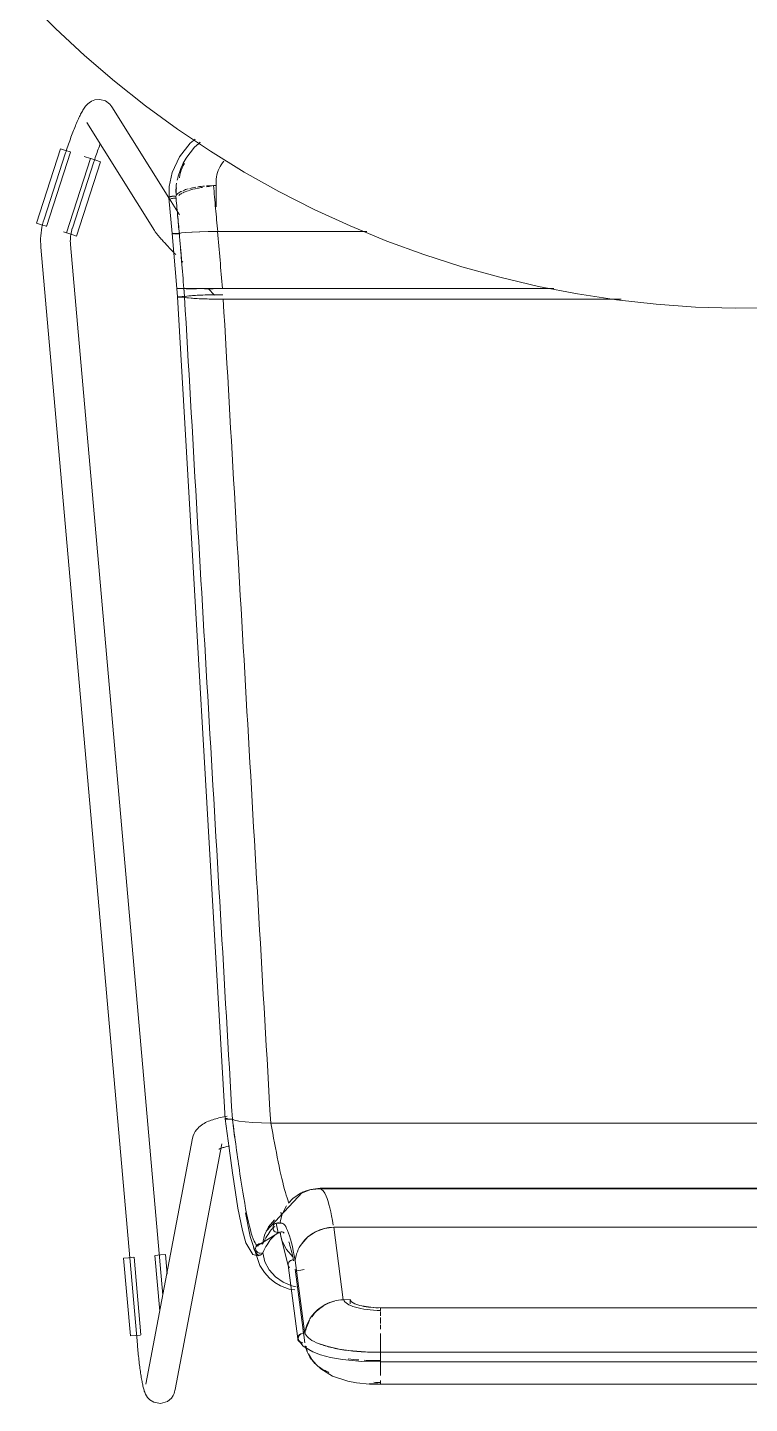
# Model space of a CAD drawing. Header units: millimetres. Extents: x 155927 to 295199, y -4084 to 97293.
# Drawn here: x 156994 to 157285, y 30365 to 30921 of the extents above; entities that cross this region are included whole.
import ezdxf

# ---------------------------------------------------------------- set-up
doc = ezdxf.new("R2010")
doc.units = ezdxf.units.MM
doc.header["$MEASUREMENT"] = 0
doc.layers.add('I-FURN', color=8, linetype='CONTINUOUS', lineweight=9)

msp = doc.modelspace()

# ---------------------------------------------------------------- linework, layer by layer
at = {"layer": 'I-FURN'}
for p, q in [((156993.54, 30932.12), (157004.79, 30920.74)), ((157004.79, 30920.74), (157016.49, 30909.83)), ((157016.49, 30909.83), (157028.61, 30899.39)), ((157028.61, 30899.39), (157041.14, 30889.45)), ((157018.46, 30890.73), (157017.83, 30890.21)), ((157019.37, 30891.3), (157018.46, 30890.73)), ((157020.75, 30891.82), (157019.37, 30891.3)), ((157022.73, 30891.99), (157020.75, 30891.82)), ((157024.95, 30891.41), (157022.73, 30891.99)), ((157026.69, 30890.18), (157024.95, 30891.41)), ((157014.52, 30885.14), (157014.29, 30884.65)), ((157014.76, 30885.62), (157014.52, 30885.14)), ((157014.98, 30886.07), (157014.76, 30885.62)), ((157015.21, 30886.51), (157014.98, 30886.07)), ((157015.44, 30886.94), (157015.21, 30886.51)), ((157015.67, 30887.35), (157015.44, 30886.94)), ((157015.91, 30887.75), (157015.67, 30887.35)), ((157016.15, 30888.14), (157015.91, 30887.75)), ((157016.41, 30888.53), (157016.15, 30888.14)), ((157016.68, 30888.92), (157016.41, 30888.53)), ((157017, 30889.32), (157016.68, 30888.92)), ((157017.37, 30889.75), (157017, 30889.32)), ((157017.83, 30890.21), (157017.37, 30889.75)), ((157026.69, 30890.18), (157027.58, 30889.06)), ((157050.61, 30852.29), (157027.58, 30889.06)), ((157041.14, 30889.45), (157054.06, 30880.01)), ((157012.09, 30879.46), (157011.84, 30878.8)), ((157012.34, 30880.1), (157012.09, 30879.46)), ((157012.59, 30880.72), (157012.34, 30880.1)), ((157012.84, 30881.33), (157012.59, 30880.72)), ((157013.09, 30881.93), (157012.84, 30881.33)), ((157013.34, 30882.51), (157013.09, 30881.93)), ((157013.58, 30883.07), (157013.34, 30882.51)), ((157013.82, 30883.61), (157013.58, 30883.07)), ((157014.06, 30884.14), (157013.82, 30883.61)), ((157014.29, 30884.65), (157014.06, 30884.14)), ((157017.41, 30882.69), (157044.72, 30839.1)), ((157054.06, 30880.01), (157067.35, 30871.1)), ((157010.06, 30873.93), (157009.81, 30873.2)), ((157010.31, 30874.65), (157010.06, 30873.93)), ((157010.57, 30875.37), (157010.31, 30874.65)), ((157010.82, 30876.07), (157010.57, 30875.37)), ((157011.08, 30876.77), (157010.82, 30876.07)), ((157011.33, 30877.46), (157011.08, 30876.77)), ((157011.58, 30878.14), (157011.33, 30877.46)), ((157011.84, 30878.8), (157011.58, 30878.14)), ((157022.77, 30873.8), (157022.54, 30873.18)), ((157059.2, 30874.39), (157054.87, 30868.86)), ((157061.24, 30876.02), (157059.2, 30874.39)), ((157063.27, 30874.67), (157060.94, 30872.72)), ((156997.21, 30842.08), (157006.9, 30872.09)), ((157008.92, 30870.54), (157000.21, 30843.72)), ((157001.25, 30840.78), (157010.94, 30870.79)), ((157006.9, 30872.09), (157008.85, 30871.46)), ((157008.85, 30871.46), (157010.82, 30870.82)), ((157009.07, 30870.99), (157008.92, 30870.54)), ((157009.31, 30871.73), (157009.07, 30870.99)), ((157009.56, 30872.47), (157009.31, 30871.73)), ((157019.01, 30868.18), (157009.32, 30838.17)), ((157009.81, 30873.2), (157009.56, 30872.47)), ((157018.91, 30868.21), (157016.43, 30869.01)), ((157019.13, 30868.14), (157021.1, 30867.51)), ((157020.9, 30868.54), (157020.67, 30867.85)), ((157021.13, 30869.22), (157020.9, 30868.54)), ((157021.36, 30869.9), (157021.13, 30869.22)), ((157021.6, 30870.57), (157021.36, 30869.9)), ((157021.83, 30871.24), (157021.6, 30870.57)), ((157022.07, 30871.9), (157021.83, 30871.24)), ((157022.31, 30872.54), (157022.07, 30871.9)), ((157022.54, 30873.18), (157022.31, 30872.54)), ((157054.87, 30868.86), (157051.97, 30862.54)), ((157057.44, 30868.15), (157055.53, 30864.46)), ((157060.94, 30872.72), (157057.44, 30868.15)), ((157067.35, 30871.1), (157080.98, 30862.73)), ((157011.62, 30840.01), (157020.33, 30866.83)), ((157013.36, 30836.87), (157023.05, 30866.87)), ((157020.44, 30867.16), (157020.33, 30866.83)), ((157020.67, 30867.85), (157020.44, 30867.16)), ((157021.1, 30867.51), (157023.05, 30866.87)), ((157051.97, 30862.54), (157050.75, 30856.9)), ((157080.98, 30862.73), (157094.94, 30854.9)), ((157068.62, 30857.22), (157069.66, 30857.22)), ((157069.61, 30858.46), (157069.61, 30848.71)), ((157051.96, 30837.84), (157050.54, 30852.33)), ((157050.75, 30856.9), (157050.66, 30851.44)), ((157054.88, 30845.48), (157050.85, 30851.92)), ((157094.94, 30854.9), (157109.2, 30847.65)), ((157109.2, 30847.65), (157123.74, 30840.97)), ((156999.16, 30841.45), (156997.21, 30842.08)), ((156999.35, 30840.4), (156999.15, 30839.28)), ((157001.13, 30840.82), (156999.16, 30841.45)), ((156999.59, 30841.52), (156999.35, 30840.4)), ((156999.88, 30842.62), (156999.59, 30841.52)), ((157000.21, 30843.72), (156999.88, 30842.62)), ((157123.74, 30840.97), (157138.53, 30834.87)), ((156998.83, 30835.87), (156998.81, 30834.73)), ((156998.81, 30834.73), (156998.84, 30833.59)), ((156998.89, 30837.01), (156998.83, 30835.87)), ((156999, 30838.15), (156998.89, 30837.01)), ((156999.15, 30839.28), (156999, 30838.15)), ((157009.22, 30838.21), (157008.06, 30838.58)), ((157011.41, 30837.5), (157009.44, 30838.14)), ((157010.81, 30834.77), (157010.82, 30835.44)), ((157010.83, 30834.11), (157010.81, 30834.77)), ((157010.82, 30835.44), (157010.85, 30836.1)), ((157010.85, 30836.1), (157010.92, 30836.76)), ((157010.92, 30836.76), (157011, 30837.41)), ((157011, 30837.41), (157011.12, 30838.07)), ((157011.12, 30838.07), (157011.26, 30838.71)), ((157011.26, 30838.71), (157011.42, 30839.35)), ((157013.36, 30836.87), (157011.41, 30837.5)), ((157011.42, 30839.35), (157011.61, 30839.99)), ((157011.61, 30839.99), (157011.62, 30840.01)), ((157044.72, 30839.1), (157044.93, 30838.78)), ((157044.93, 30838.78), (157045.11, 30838.52)), ((157045.11, 30838.52), (157045.29, 30838.29)), ((157045.29, 30838.29), (157045.46, 30838.07)), ((157045.46, 30838.07), (157045.64, 30837.85)), ((157045.64, 30837.85), (157045.83, 30837.62)), ((157045.83, 30837.62), (157046.03, 30837.38)), ((157046.03, 30837.38), (157046.25, 30837.13)), ((157046.25, 30837.13), (157046.48, 30836.86)), ((157046.48, 30836.86), (157046.72, 30836.58)), ((157046.72, 30836.58), (157046.98, 30836.28)), ((157046.98, 30836.28), (157047.25, 30835.98)), ((157047.25, 30835.98), (157047.54, 30835.65)), ((157047.54, 30835.65), (157047.84, 30835.32)), ((157047.84, 30835.32), (157048.15, 30834.97)), ((157048.15, 30834.97), (157048.48, 30834.6)), ((157052.03, 30837.86), (157051.96, 30837.84)), ((157051.96, 30837.84), (157052.03, 30837.81)), ((157051.97, 30837.84), (157052.04, 30837.86)), ((157053.79, 30815.64), (157051.97, 30837.84)), ((157052.03, 30837.81), (157051.97, 30837.84)), ((157052.22, 30837.89), (157052.03, 30837.86)), ((157052.03, 30837.81), (157052.22, 30837.79)), ((157052.22, 30837.79), (157052.03, 30837.81)), ((157052.52, 30837.91), (157052.22, 30837.89)), ((157052.22, 30837.79), (157052.51, 30837.77)), ((157052.51, 30837.77), (157052.22, 30837.79)), ((157052.23, 30837.89), (157052.52, 30837.91)), ((157052.9, 30837.93), (157052.52, 30837.91)), ((157052.52, 30837.91), (157052.91, 30837.93)), ((157052.89, 30837.75), (157053.34, 30837.74)), ((157053.34, 30837.74), (157052.89, 30837.75)), ((157053.35, 30837.94), (157052.9, 30837.93)), ((157052.91, 30837.93), (157053.36, 30837.94)), ((157053.34, 30837.74), (157053.83, 30837.73)), ((157053.84, 30837.73), (157053.34, 30837.74)), ((157053.85, 30837.94), (157053.35, 30837.94)), ((157053.36, 30837.94), (157053.85, 30837.94)), ((157053.83, 30837.73), (157054.33, 30837.74)), ((157054.33, 30837.74), (157053.84, 30837.73)), ((157054.34, 30837.94), (157053.85, 30837.94)), ((157053.85, 30837.94), (157054.35, 30837.94)), ((157054.33, 30837.74), (157054.8, 30837.74)), ((157054.8, 30837.74), (157054.33, 30837.74)), ((157054.81, 30837.93), (157054.34, 30837.94)), ((157054.35, 30837.94), (157054.82, 30837.93)), ((157055.71, 30838.12), (157054.81, 30837.93)), ((157054.82, 30837.93), (157055.7, 30838.12)), ((157055.7, 30838.12), (157057.42, 30838.3)), ((157057.44, 30838.3), (157055.71, 30838.12)), ((157057.44, 30838.3), (157059.88, 30838.45)), ((157059.92, 30838.45), (157057.44, 30838.3)), ((157059.92, 30838.45), (157062.95, 30838.57)), ((157063.02, 30838.57), (157059.92, 30838.45)), ((157063.02, 30838.57), (157066.46, 30838.64)), ((157066.45, 30838.64), (157063.02, 30838.57)), ((157070.31, 30838.67), (157066.55, 30838.64)), ((157066.55, 30838.64), (157070.19, 30838.67)), ((157130.43, 30838.67), (157070.31, 30838.67)), ((157070.31, 30838.67), (157130.43, 30838.67)), ((157138.53, 30834.87), (157153.55, 30829.37)), ((156998.84, 30833.59), (156998.92, 30832.45)), ((156998.92, 30832.45), (156998.92, 30832.4)), ((156998.92, 30832.4), (157037.87, 30389.08)), ((157010.88, 30833.45), (157010.83, 30834.11)), ((157048.16, 30409.1), (157010.88, 30833.45)), ((157048.48, 30834.6), (157048.83, 30834.22)), ((157048.83, 30834.22), (157049.18, 30833.83)), ((157049.18, 30833.83), (157049.55, 30833.43)), ((157049.55, 30833.43), (157049.93, 30833.02)), ((157049.93, 30833.02), (157050.32, 30832.59)), ((157050.32, 30832.59), (157050.73, 30832.16)), ((157050.73, 30832.16), (157051.14, 30831.71)), ((157051.14, 30831.71), (157051.56, 30831.26)), ((157051.56, 30831.26), (157051.99, 30830.8)), ((157051.99, 30830.8), (157052.43, 30830.33)), ((157052.43, 30830.33), (157052.88, 30829.85)), ((157052.88, 30829.85), (157053.34, 30829.37)), ((157153.55, 30829.37), (157168.79, 30824.48)), ((157055.7, 30826.88), (157056.18, 30826.37)), ((157168.79, 30824.48), (157184.2, 30820.2)), ((157184.2, 30820.2), (157199.78, 30816.54)), ((157053.86, 30815.64), (157053.79, 30815.64)), ((157053.79, 30815.64), (157053.86, 30815.63)), ((157053.8, 30815.64), (157054.06, 30812.28)), ((157053.86, 30815.63), (157053.8, 30815.64)), ((157053.8, 30815.64), (157053.86, 30815.64)), ((157053.86, 30815.64), (157054.05, 30815.64)), ((157054.05, 30815.64), (157053.86, 30815.64)), ((157054.05, 30815.63), (157053.86, 30815.63)), ((157053.86, 30815.63), (157054.05, 30815.63)), ((157054.05, 30815.64), (157054.34, 30815.64)), ((157054.34, 30815.64), (157054.05, 30815.64)), ((157054.35, 30815.63), (157054.05, 30815.63)), ((157054.05, 30815.63), (157054.34, 30815.63)), ((157054.34, 30815.64), (157054.72, 30815.64)), ((157054.72, 30815.64), (157054.34, 30815.64)), ((157054.34, 30815.63), (157054.73, 30815.63)), ((157054.73, 30815.63), (157054.35, 30815.63)), ((157054.72, 30815.64), (157055.18, 30815.64)), ((157055.17, 30815.64), (157054.72, 30815.64)), ((157055.18, 30815.63), (157054.73, 30815.63)), ((157054.73, 30815.63), (157055.18, 30815.63)), ((157055.66, 30815.64), (157055.17, 30815.64)), ((157055.18, 30815.64), (157055.67, 30815.64)), ((157055.67, 30815.63), (157055.18, 30815.63)), ((157055.18, 30815.63), (157055.67, 30815.63)), ((157056.16, 30815.64), (157055.66, 30815.64)), ((157055.67, 30815.64), (157056.16, 30815.64)), ((157056.17, 30815.63), (157055.67, 30815.63)), ((157055.67, 30815.63), (157056.17, 30815.63)), ((157056.16, 30815.64), (157056.63, 30815.64)), ((157056.63, 30815.64), (157056.16, 30815.64)), ((157056.64, 30815.63), (157056.17, 30815.63)), ((157056.17, 30815.63), (157056.64, 30815.63)), ((157056.63, 30815.64), (157057.52, 30815.66)), ((157057.52, 30815.66), (157056.63, 30815.64)), ((157057.81, 30812.59), (157056.91, 30812.38)), ((157057.52, 30815.66), (157059.26, 30815.67)), ((157059.26, 30815.67), (157057.52, 30815.66)), ((157057.53, 30815.61), (157059.28, 30815.6)), ((157059.29, 30815.6), (157057.54, 30815.61)), ((157059.56, 30812.78), (157057.81, 30812.59)), ((157061.77, 30815.68), (157059.26, 30815.67)), ((157059.27, 30815.67), (157061.77, 30815.68)), ((157059.28, 30815.6), (157061.78, 30815.59)), ((157061.79, 30815.59), (157059.29, 30815.6)), ((157062.06, 30812.94), (157059.56, 30812.78)), ((157061.77, 30815.68), (157064.9, 30815.69)), ((157064.9, 30815.69), (157061.77, 30815.68)), ((157065.18, 30813.07), (157062.06, 30812.94)), ((157064.9, 30815.69), (157068.47, 30815.7)), ((157068.47, 30815.7), (157064.9, 30815.69)), ((157068.47, 30815.57), (157064.91, 30815.58)), ((157064.91, 30815.58), (157068.46, 30815.57)), ((157068.73, 30813.14), (157065.18, 30813.07)), ((157066.46, 30815.69), (157069.03, 30813.02)), ((157068.47, 30815.7), (157072.26, 30815.7)), ((157072.26, 30815.7), (157068.47, 30815.7)), ((157072.41, 30813.17), (157068.73, 30813.14)), ((157072.26, 30815.7), (157206, 30815.7)), ((157206, 30815.7), (157072.26, 30815.7)), ((157199.78, 30816.54), (157215.49, 30813.51)), ((157215.49, 30813.51), (157231.3, 30811.1)), ((157054.14, 30812.31), (157054.07, 30812.28)), ((157073.35, 30480.37), (157054.07, 30812.28)), ((157054.07, 30812.28), (157054.13, 30812.25)), ((157054.13, 30812.25), (157054.32, 30812.22)), ((157054.33, 30812.33), (157054.14, 30812.31)), ((157054.32, 30812.22), (157054.61, 30812.2)), ((157054.62, 30812.35), (157054.33, 30812.33)), ((157054.61, 30812.2), (157055, 30812.18)), ((157055, 30812.37), (157054.62, 30812.35)), ((157055.45, 30812.38), (157055, 30812.37)), ((157055, 30812.18), (157055.45, 30812.17)), ((157055.94, 30812.39), (157055.45, 30812.38)), ((157055.45, 30812.17), (157055.94, 30812.17)), ((157056.44, 30812.39), (157055.94, 30812.39)), ((157055.94, 30812.17), (157056.43, 30812.17)), ((157056.43, 30812.17), (157056.9, 30812.18)), ((157056.91, 30812.38), (157056.44, 30812.39)), ((157056.9, 30812.18), (157057.79, 30811.97)), ((157057.79, 30811.97), (157059.54, 30811.77)), ((157059.54, 30811.77), (157062.04, 30811.61)), ((157062.04, 30811.61), (157065.17, 30811.49)), ((157065.17, 30811.49), (157068.74, 30811.41)), ((157068.74, 30811.41), (157072.52, 30811.38)), ((157072.52, 30811.38), (157233.09, 30811.38)), ((157233.09, 30811.38), (157072.52, 30811.38)), ((157231.3, 30811.1), (157247.2, 30809.34)), ((157247.2, 30809.34), (157263.16, 30808.2)), ((157263.16, 30808.2), (157279.15, 30807.71)), ((157279.15, 30807.71), (157295.15, 30807.86)), ((157065.41, 30478.82), (157065.96, 30479.1)), ((157065.96, 30479.1), (157066.52, 30479.35)), ((157066.52, 30479.35), (157067.09, 30479.58)), ((157067.09, 30479.58), (157067.68, 30479.8)), ((157067.68, 30479.8), (157068.27, 30480.01)), ((157068.27, 30480.01), (157068.87, 30480.2)), ((157068.87, 30480.2), (157069.49, 30480.39)), ((157069.49, 30480.39), (157070.12, 30480.56)), ((157070.12, 30480.56), (157070.76, 30480.72)), ((157070.76, 30480.72), (157071.42, 30480.87)), ((157071.42, 30480.87), (157072.09, 30481.02)), ((157072.09, 30481.02), (157072.77, 30481.15)), ((157072.77, 30481.15), (157073.46, 30481.28)), ((157073.35, 30480.37), (157073.42, 30480.42)), ((157073.42, 30480.42), (157073.36, 30480.37)), ((157073.36, 30480.37), (157074.91, 30468.51)), ((157073.46, 30481.28), (157074.16, 30481.39)), ((157073.89, 30480.52), (157073.6, 30480.47)), ((157073.6, 30480.47), (157073.89, 30480.52)), ((157073.62, 30480.26), (157073.92, 30480.22)), ((157073.92, 30480.22), (157073.62, 30480.26)), ((157074.27, 30480.55), (157073.89, 30480.52)), ((157073.89, 30480.52), (157074.27, 30480.55)), ((157073.92, 30480.22), (157074.31, 30480.19)), ((157074.3, 30480.19), (157073.92, 30480.22)), ((157074.76, 30480.17), (157074.3, 30480.19)), ((157074.31, 30480.19), (157074.76, 30480.17)), ((157074.76, 30480.17), (157075.25, 30480.16)), ((157075.25, 30480.16), (157074.76, 30480.17)), ((157075.25, 30480.16), (157075.75, 30480.16)), ((157075.75, 30480.16), (157075.25, 30480.16)), ((157075.75, 30480.16), (157076.22, 30480.18)), ((157076.22, 30480.18), (157075.75, 30480.16)), ((157077.12, 30479.78), (157076.22, 30480.18)), ((157076.22, 30480.18), (157077.12, 30479.78)), ((157078.86, 30479.41), (157077.12, 30479.78)), ((157077.12, 30479.78), (157078.87, 30479.41)), ((157081.33, 30479.1), (157078.87, 30479.41)), ((157078.87, 30479.41), (157081.37, 30479.1)), ((157084.42, 30478.86), (157081.36, 30479.1)), ((157081.37, 30479.1), (157084.47, 30478.86)), ((157060.16, 30472.52), (157060.42, 30473.51)), ((157060.42, 30473.51), (157060.79, 30474.4)), ((157060.79, 30474.4), (157061.22, 30475.19)), ((157061.22, 30475.19), (157061.71, 30475.88)), ((157061.71, 30475.88), (157062.22, 30476.48)), ((157062.22, 30476.48), (157062.74, 30477)), ((157062.74, 30477), (157063.27, 30477.45)), ((157063.27, 30477.45), (157063.8, 30477.85)), ((157063.8, 30477.85), (157064.34, 30478.21)), ((157064.34, 30478.21), (157064.88, 30478.53)), ((157064.88, 30478.53), (157065.41, 30478.82)), ((157087.94, 30478.71), (157084.47, 30478.86)), ((157084.47, 30478.86), (157088, 30478.71)), ((157091.69, 30478.65), (157088, 30478.71)), ((157088, 30478.71), (157091.77, 30478.65)), ((157091.77, 30478.65), (157475.17, 30478.65)), ((157475.25, 30478.65), (157091.77, 30478.65)), ((157060.16, 30472.52), (157041.35, 30373.23)), ((157053.14, 30371), (157071.95, 30470.29)), ((157070.73, 30468.06), (157070.76, 30468.07)), ((157070.76, 30468.07), (157070.83, 30468.12)), ((157070.83, 30468.12), (157070.92, 30468.16)), ((157070.92, 30468.16), (157071.07, 30468.24)), ((157071.07, 30468.24), (157071.27, 30468.32)), ((157071.27, 30468.32), (157071.5, 30468.42)), ((157071.5, 30468.42), (157071.77, 30468.52)), ((157071.77, 30468.52), (157072.07, 30468.63)), ((157072.07, 30468.63), (157072.41, 30468.74)), ((157072.41, 30468.74), (157072.77, 30468.84)), ((157072.77, 30468.84), (157073.17, 30468.95)), ((157073.17, 30468.95), (157073.59, 30469.06)), ((157073.59, 30469.06), (157074.03, 30469.16)), ((157074.03, 30469.16), (157074.5, 30469.26)), ((157074.5, 30469.26), (157075, 30469.36)), ((157074.91, 30468.51), (157076.27, 30458.58)), ((157076.27, 30458.58), (157077.45, 30450.56)), ((157103.4, 30450.13), (157107.87, 30451.86)), ((157107.29, 30451.68), (157103.72, 30450.31)), ((157103.72, 30450.3), (157107.29, 30451.67)), ((157104.5, 30450.73), (157106.43, 30451.43)), ((157107.29, 30451.67), (157111.08, 30452.15)), ((157111.08, 30452.15), (157107.29, 30451.68)), ((157107.87, 30451.86), (157111.62, 30452.3)), ((157111.08, 30452.15), (157455.86, 30452.15)), ((157455.86, 30452.15), (157111.08, 30452.15)), ((157150.53, 30452.3), (157111.62, 30452.3)), ((157455.33, 30452.3), (157150.53, 30452.3)), ((157077.45, 30450.56), (157078.48, 30444.25)), ((157089.9, 30435.03), (157104.5, 30450.73)), ((157100.58, 30448.14), (157098.84, 30446.31)), ((157098.84, 30446.29), (157100.59, 30448.13)), ((157103.72, 30450.31), (157100.58, 30448.14)), ((157100.59, 30448.13), (157103.72, 30450.3)), ((157078.48, 30444.25), (157080.29, 30435.23)), ((157081.46, 30442.45), (157083.37, 30432.79)), ((157096.32, 30441.87), (157095.43, 30438.16)), ((157098.07, 30445.27), (157096.32, 30441.87)), ((157096.33, 30441.87), (157098.08, 30445.26)), ((157080.29, 30435.23), (157081.69, 30430.23)), ((157090.84, 30436.71), (157089.2, 30433.38)), ((157089.21, 30433.38), (157090.85, 30436.7)), ((157093.25, 30439.54), (157090.84, 30436.71)), ((157090.85, 30436.7), (157093.25, 30439.54)), ((157092.65, 30436.9), (157092.59, 30436.4)), ((157092.59, 30436.4), (157092.66, 30436.89)), ((157092.66, 30435.91), (157092.59, 30436.4)), ((157092.59, 30436.4), (157092.65, 30435.91)), ((157092.84, 30437.36), (157092.65, 30436.9)), ((157092.65, 30435.91), (157092.84, 30435.45)), ((157092.66, 30436.89), (157092.85, 30437.36)), ((157092.85, 30435.45), (157092.66, 30435.91)), ((157093.14, 30437.76), (157092.84, 30437.36)), ((157092.84, 30435.45), (157093.14, 30435.05)), ((157092.85, 30437.36), (157093.14, 30437.76)), ((157093.14, 30435.05), (157092.85, 30435.45)), ((157093.14, 30437.76), (157093.52, 30438.07)), ((157093.52, 30438.07), (157093.14, 30437.76)), ((157093.52, 30434.74), (157093.14, 30435.05)), ((157093.14, 30435.05), (157093.52, 30434.73)), ((157093.97, 30438.28), (157093.52, 30438.07)), ((157093.52, 30438.07), (157093.97, 30438.27)), ((157093.97, 30434.54), (157093.52, 30434.74)), ((157093.52, 30434.73), (157093.97, 30434.53)), ((157093.62, 30438.13), (157096.5, 30438.17)), ((157093.92, 30438.26), (157094.75, 30434.37)), ((157093.97, 30438.27), (157094.46, 30438.36)), ((157094.46, 30438.36), (157093.97, 30438.28)), ((157094.46, 30438.36), (157094.96, 30438.32)), ((157094.96, 30438.32), (157094.46, 30438.36)), ((157094.96, 30438.32), (157095.43, 30438.16)), ((157095.43, 30438.16), (157094.96, 30438.32)), ((157095.43, 30434.65), (157094.96, 30434.49)), ((157094.96, 30434.49), (157095.43, 30434.65)), ((157095.43, 30434.65), (157096.32, 30430.94)), ((157095.79, 30432.8), (157095.46, 30434.67)), ((157109.8, 30434.76), (157106.69, 30432.68)), ((157113.35, 30436.07), (157109.8, 30434.76)), ((157117.12, 30436.55), (157113.35, 30436.07)), ((157120.98, 30407.27), (157117.12, 30436.55)), ((157117.12, 30436.55), (157449.83, 30436.55)), ((157449.83, 30436.55), (157117.12, 30436.55)), ((157081.69, 30430.23), (157084.46, 30425.59)), ((157083.37, 30432.79), (157087.36, 30421.08)), ((157085.79, 30428.84), (157095.18, 30434.55)), ((157085.84, 30428.93), (157086.13, 30429.33)), ((157086.12, 30429.33), (157085.84, 30428.93)), ((157086.5, 30429.65), (157086.12, 30429.33)), ((157086.13, 30429.33), (157086.51, 30429.65)), ((157086.95, 30429.86), (157086.5, 30429.65)), ((157086.51, 30429.65), (157086.96, 30429.86)), ((157087.44, 30429.95), (157086.95, 30429.86)), ((157086.96, 30429.86), (157087.45, 30429.95)), ((157087.94, 30429.92), (157087.44, 30429.95)), ((157087.45, 30429.95), (157087.95, 30429.92)), ((157088.42, 30429.77), (157087.94, 30429.92)), ((157087.95, 30429.92), (157088.42, 30429.77)), ((157088.42, 30429.77), (157089.21, 30433.38)), ((157089.2, 30433.38), (157088.42, 30429.77)), ((157094.46, 30434.45), (157093.97, 30434.54)), ((157093.97, 30434.53), (157094.46, 30434.45)), ((157094.96, 30434.49), (157094.46, 30434.45)), ((157094.46, 30434.45), (157094.96, 30434.49)), ((157098.75, 30421.19), (157095.79, 30432.8)), ((157096.32, 30430.94), (157098.08, 30427.54)), ((157106.69, 30432.68), (157104.2, 30429.94)), ((157032.3, 30424.1), (157034.34, 30424.28)), ((157035.06, 30392.69), (157032.3, 30424.1)), ((157034.34, 30424.28), (157036.4, 30424.46)), ((157039.29, 30393.06), (157036.53, 30424.47)), ((157044.98, 30425.21), (157046.95, 30402.73)), ((157045.1, 30425.22), (157047.16, 30425.4)), ((157047.16, 30425.4), (157049.21, 30425.58)), ((157049.9, 30417.69), (157049.21, 30425.58)), ((157084.46, 30425.59), (157086.65, 30425.06)), ((157085.65, 30428.47), (157085.59, 30427.98)), ((157085.59, 30427.98), (157085.67, 30427.5)), ((157085.6, 30427.98), (157085.66, 30428.47)), ((157085.67, 30427.5), (157085.6, 30427.98)), ((157085.84, 30428.93), (157085.65, 30428.47)), ((157085.66, 30428.47), (157085.84, 30428.93)), ((157085.87, 30427.05), (157085.67, 30427.5)), ((157085.67, 30427.5), (157085.86, 30427.05)), ((157085.86, 30427.05), (157086.16, 30426.65)), ((157086.17, 30426.65), (157085.87, 30427.05)), ((157086.16, 30426.65), (157086.55, 30426.34)), ((157086.55, 30426.35), (157086.17, 30426.65)), ((157087.01, 30426.15), (157086.55, 30426.35)), ((157086.55, 30426.34), (157087.01, 30426.15)), ((157086.65, 30425.06), (157087.56, 30425.36)), ((157087.5, 30426.08), (157087.01, 30426.15)), ((157087.01, 30426.15), (157087.5, 30426.07)), ((157088.47, 30426.28), (157088, 30426.12)), ((157088, 30426.12), (157088.47, 30426.28)), ((157088.47, 30426.28), (157089.37, 30422.65)), ((157098.08, 30427.54), (157100.58, 30424.67)), ((157087.36, 30421.08), (157089.17, 30418.25)), ((157089.17, 30418.25), (157091.16, 30416.01)), ((157089.37, 30422.65), (157091.11, 30419.33)), ((157091.11, 30419.33), (157093.59, 30416.51)), ((157098.79, 30421.97), (157098.72, 30421.5)), ((157098.72, 30421.5), (157098.79, 30421.03)), ((157102.59, 30391.49), (157098.74, 30421.27)), ((157098.98, 30422.41), (157098.79, 30421.97)), ((157098.79, 30421.03), (157098.98, 30420.59)), ((157099.28, 30422.79), (157098.98, 30422.41)), ((157098.98, 30420.59), (157099.27, 30420.2)), ((157099.66, 30423.1), (157099.28, 30422.79)), ((157100.11, 30423.29), (157099.66, 30423.1)), ((157100.6, 30423.37), (157100.11, 30423.29)), ((157101.1, 30423.33), (157100.6, 30423.37)), ((157101.57, 30423.17), (157105.41, 30393.47)), ((157105.43, 30389.93), (157101.59, 30419.63)), ((157101.71, 30418.85), (157105.2, 30419.53)), ((157091.16, 30416.01), (157093.33, 30414.23)), ((157093.33, 30414.23), (157095.6, 30412.89)), ((157093.59, 30416.51), (157096.68, 30414.33)), ((157095.6, 30412.89), (157099.2, 30411.59)), ((157096.68, 30414.33), (157100.19, 30412.93)), ((157100.19, 30412.93), (157101.93, 30412.56)), ((157101.94, 30412.57), (157100.2, 30412.94)), ((157099.2, 30411.59), (157101.47, 30411.3)), ((157123.69, 30407.34), (157120.98, 30407.27)), ((157123.69, 30407.34), (157123.69, 30405.68)), ((157124.33, 30406.48), (157123.69, 30407.34)), ((157125.68, 30405.69), (157124.33, 30406.48)), ((157127.67, 30405.02), (157125.68, 30405.69)), ((157130.16, 30404.51), (157127.67, 30405.02)), ((157133.01, 30404.19), (157130.16, 30404.51)), ((157136.05, 30404.08), (157133.01, 30404.19)), ((157430.9, 30404.08), (157136.05, 30404.08)), ((157136.05, 30404.02), (157430.9, 30404.02)), ((157136.05, 30400.76), (157136.05, 30402.5)), ((157104.66, 30395.9), (157104.98, 30393.46)), ((157136.05, 30397.71), (157136.05, 30400.17)), ((157136.05, 30395.35), (157136.05, 30397.19)), ((157037.1, 30392.87), (157035.06, 30392.69)), ((157039.16, 30393.05), (157037.1, 30392.87)), ((157102.95, 30390.99), (157104.84, 30388.61)), ((157136.05, 30390.16), (157136.05, 30393.72)), ((157037.88, 30388.92), (157037.87, 30389.08)), ((157037.95, 30388.17), (157037.88, 30388.92)), ((157038.02, 30387.42), (157037.95, 30388.17)), ((157038.09, 30386.67), (157038.02, 30387.42)), ((157038.17, 30385.93), (157038.09, 30386.67)), ((157038.25, 30385.19), (157038.17, 30385.93)), ((157038.32, 30384.46), (157038.25, 30385.19)), ((157104.84, 30388.61), (157108.67, 30386.31)), ((157106.98, 30385.5), (157108.31, 30383.23)), ((157108.67, 30386.31), (157111.84, 30385.11)), ((157111.38, 30389.45), (157114.81, 30388.35)), ((157111.84, 30385.11), (157115.88, 30384.03)), ((157114.81, 30388.35), (157119.25, 30387.39)), ((157119.25, 30387.39), (157123.26, 30386.79)), ((157123.26, 30386.79), (157129.82, 30386.26)), ((157129.82, 30386.26), (157136.05, 30386.18)), ((157136.05, 30389.97), (157136.05, 30386.15)), ((157136.05, 30386.15), (157136.05, 30389.97)), ((157430.9, 30386.18), (157136.05, 30386.18)), ((157136.05, 30382.22), (157136.05, 30386.07)), ((157136.05, 30386.07), (157136.05, 30385.85)), ((157136.05, 30385.85), (157136.05, 30385.52)), ((157136.05, 30385.52), (157136.05, 30385.1)), ((157136.05, 30385.1), (157136.05, 30384.63)), ((157136.05, 30384.63), (157136.05, 30384.13)), ((157038.4, 30383.73), (157038.32, 30384.46)), ((157038.48, 30383.01), (157038.4, 30383.73)), ((157038.57, 30382.3), (157038.48, 30383.01)), ((157038.65, 30381.6), (157038.57, 30382.3)), ((157038.74, 30380.91), (157038.65, 30381.6)), ((157038.82, 30380.24), (157038.74, 30380.91)), ((157038.91, 30379.58), (157038.82, 30380.24)), ((157039, 30378.93), (157038.91, 30379.58)), ((157108.31, 30383.23), (157109.98, 30381.16)), ((157109.98, 30381.16), (157111.96, 30379.33)), ((157111.96, 30379.33), (157116.67, 30376.46)), ((157115.88, 30384.03), (157120.6, 30383.17)), ((157120.6, 30383.17), (157128.49, 30382.37)), ((157128.49, 30382.37), (157136.05, 30382.22)), ((157136.05, 30384.13), (157136.05, 30383.63)), ((157136.05, 30383.63), (157136.05, 30383.18)), ((157136.05, 30383.18), (157136.05, 30382.79)), ((157136.05, 30382.79), (157136.05, 30382.49)), ((157136.05, 30382.49), (157136.05, 30382.29)), ((157136.05, 30382.46), (157136.05, 30379.44)), ((157136.05, 30379.45), (157136.05, 30382.46)), ((157136.05, 30382.29), (157136.05, 30382.22)), ((157136.05, 30382.22), (157430.9, 30382.22)), ((157136.05, 30376.7), (157136.05, 30379.28)), ((157039.09, 30378.29), (157039, 30378.93)), ((157039.18, 30377.67), (157039.09, 30378.29)), ((157039.27, 30377.07), (157039.18, 30377.67)), ((157039.36, 30376.48), (157039.27, 30377.07)), ((157039.46, 30375.92), (157039.36, 30376.48)), ((157039.55, 30375.36), (157039.46, 30375.92)), ((157039.64, 30374.83), (157039.55, 30375.36)), ((157039.74, 30374.32), (157039.64, 30374.83)), ((157039.83, 30373.82), (157039.74, 30374.32)), ((157039.93, 30373.34), (157039.83, 30373.82)), ((157116.67, 30376.46), (157122.82, 30374.43)), ((157122.82, 30374.43), (157126.32, 30373.78)), ((157126.32, 30373.78), (157131.53, 30373.26)), ((157136.05, 30373.2), (157136.05, 30374.67)), ((157040.02, 30372.88), (157039.93, 30373.34)), ((157040.12, 30372.44), (157040.02, 30372.88)), ((157040.22, 30372.01), (157040.12, 30372.44)), ((157040.33, 30371.6), (157040.22, 30372.01)), ((157040.43, 30371.2), (157040.33, 30371.6)), ((157040.55, 30370.8), (157040.43, 30371.2)), ((157040.67, 30370.41), (157040.55, 30370.8)), ((157040.82, 30370), (157040.67, 30370.41)), ((157040.98, 30369.58), (157040.82, 30370)), ((157041.2, 30369.1), (157040.98, 30369.58)), ((157041.5, 30368.54), (157041.2, 30369.1)), ((157041.98, 30367.84), (157041.5, 30368.54)), ((157051.58, 30367.56), (157052.33, 30368.64)), ((157052.33, 30368.64), (157052.7, 30369.44)), ((157052.7, 30369.44), (157052.92, 30370.06)), ((157052.92, 30370.06), (157053.05, 30370.58)), ((157053.05, 30370.58), (157053.14, 30371)), ((157131.53, 30373.26), (157136.05, 30373.18)), ((157136.05, 30373.35), (157136.05, 30373.18)), ((157136.05, 30373.18), (157430.9, 30373.18)), ((157042.84, 30366.93), (157041.98, 30367.84)), ((157044.49, 30365.89), (157042.84, 30366.93)), ((157047.25, 30365.4), (157044.49, 30365.89)), ((157050, 30366.24), (157047.25, 30365.4)), ((157050, 30366.24), (157051.58, 30367.56))]:
    msp.add_line(p, q, dxfattribs=at)
for centre, major_axis, ratio, start_param, end_param in [((157117.25, 30421.48), (15.78, 0), 0.955139, 1.579038, 2.545717), ((157117.25, 30421.48), (15.78, 0), 0.955139, 2.545839, 2.787386), ((157100.69, 30421.5), (1.96, 0), 0.955139, 1.359855, 3.903556), ((157117.25, 30421.48), (15.78, 0), 0.955139, 2.787556, 3.029056), ((157136.05, 30388.93), (0, 15.75), 0.000004, 0.290246, 0.472486), ((157136.05, 30377.46), (12.4, 0), 0.287441, 4.492176, 4.712389)]:
    msp.add_ellipse(centre, major_axis=major_axis, ratio=ratio, start_param=start_param, end_param=end_param, dxfattribs=at)
for points in [[(157061.88, 30873.55), (157062.3, 30873.95), (157062.75, 30874.34), (157063.21, 30874.72)], [(157053.41, 30854.42), (157053.43, 30855.68), (157053.52, 30856.94), (157053.71, 30858.18)], [(157062.26, 30856.75), (157063.11, 30856.88), (157063.99, 30856.99), (157064.9, 30857.05)], [(157067.2, 30856.98), (157066.72, 30856.93), (157066.25, 30856.87), (157065.79, 30856.8)], [(157065.83, 30857.12), (157066.74, 30857.18), (157067.67, 30857.21), (157068.62, 30857.22)], [(157070.31, 30838.67), (157070.01, 30841.8), (157069.42, 30848.05), (157068.87, 30854.19), (157068.62, 30857.22)], [(157069.66, 30857.22), (157069.62, 30857.73), (157069.6, 30858.23), (157069.61, 30858.74)], [(157053.38, 30852.89), (157053.52, 30853.28), (157054.09, 30854.03), (157055.23, 30854.73), (157055.93, 30855.05)], [(157054.81, 30837.93), (157054.58, 30840.46), (157054.1, 30845.49), (157053.62, 30850.44), (157053.38, 30852.89)], [(157053.61, 30856.4), (157053.5, 30855.51), (157053.48, 30854.61), (157053.48, 30853.71)], [(157055.96, 30854.2), (157055.33, 30853.88), (157054.93, 30853.57), (157054.6, 30853.24)], [(157058.39, 30855.16), (157057.58, 30854.89), (157056.77, 30854.61), (157056.21, 30854.31)], [(157056.38, 30855.25), (157056.97, 30855.5), (157057.63, 30855.73), (157058.36, 30855.94)], [(157059.03, 30856.12), (157059.77, 30856.31), (157060.58, 30856.47), (157061.41, 30856.62)], [(157054.78, 30837.93), (157054.55, 30840.24), (157054.33, 30842.56), (157054.1, 30844.83)], [(157054.82, 30837.93), (157055.12, 30834.22), (157055.72, 30826.8), (157056.33, 30819.36), (157056.63, 30815.64)], [(157071.23, 30827.19), (157070.88, 30831.02), (157070.54, 30834.85), (157070.19, 30838.67)], [(157072.26, 30815.7), (157071.91, 30819.53), (157071.57, 30823.37), (157071.23, 30827.19)], [(157056.9, 30812.18), (157056.86, 30812.76), (157056.77, 30813.91), (157056.68, 30815.07), (157056.63, 30815.64)], [(157056.91, 30812.38), (157056.86, 30812.92), (157056.77, 30814), (157056.68, 30815.09), (157056.64, 30815.63)], [(157056.9, 30812.18), (157060.12, 30756.77), (157066.56, 30646.01), (157073, 30535.42), (157076.22, 30480.18)], [(157082.11, 30644.89), (157078.91, 30700.35), (157075.72, 30755.86), (157072.52, 30811.38)], [(157091.69, 30478.65), (157088.5, 30534.01), (157085.3, 30589.43), (157082.11, 30644.89)], [(157077.42, 30470.81), (157077.03, 30473.91), (157076.63, 30477.04), (157076.24, 30480.17)], [(157111.62, 30452.3), (157111.44, 30452.3), (157111.26, 30452.25), (157111.08, 30452.15)], [(157095.99, 30441.22), (157095.93, 30441.68), (157095.88, 30442.15), (157095.82, 30442.62)], [(157101.57, 30423.17), (157100.55, 30428.68), (157098.5, 30436.74), (157096.45, 30438.71), (157095.43, 30438.16)], [(157097.06, 30434.23), (157096.52, 30434.8), (157095.98, 30434.94), (157095.43, 30434.65)], [(157100.94, 30422.96), (157100.28, 30426.09), (157099.62, 30429.01), (157098.97, 30430.73)], [(157120.98, 30407.27), (157119.68, 30407.23), (157117.18, 30406.87), (157113.58, 30405.46), (157110.43, 30403.27), (157107.91, 30400.43), (157106.14, 30397.09), (157105.56, 30394.71), (157105.41, 30393.47)], [(157136.05, 30402.96), (157134.15, 30402.99), (157130.42, 30403.25), (157125.62, 30404.21), (157122.3, 30405.6), (157121.35, 30406.7), (157121.22, 30407.26)], [(157127.67, 30404.97), (157129.73, 30404.43), (157132.44, 30404.14), (157135.21, 30404.05)], [(157105.87, 30394.99), (157106.19, 30396.38), (157106.69, 30397.74), (157107.39, 30399)], [(157111.21, 30389.51), (157109.74, 30390.08), (157107.28, 30391.35), (157105.97, 30392.75), (157105.62, 30393.48)], [(157106.5, 30386.59), (157106.24, 30387.25), (157106.08, 30387.92), (157105.94, 30388.61)], [(157108.42, 30382.85), (157109.05, 30382.06), (157109.76, 30381.32), (157110.54, 30380.67)], [(157127.24, 30383), (157125.76, 30383.11), (157124.31, 30383.25), (157122.9, 30383.43)], [(157136.05, 30382.75), (157133.83, 30382.71), (157131.63, 30382.75), (157129.45, 30382.86)], [(157136.05, 30373.27), (157134.47, 30373.27), (157132.97, 30373.34), (157131.54, 30373.48)]]:
    msp.add_open_spline(points, degree=3, dxfattribs=at)
for points, knots in [([(157053.96, 30859.46), (157054.4, 30861.58), (157055.41, 30864.66), (157057.04, 30867.42), (157057.63, 30868.29)], [0.1763318, 0.1763318, 0.1763318, 0.1763318, 0.3333333, 0.408557, 0.408557, 0.408557, 0.408557]), ([(157056.91, 30866.23), (157056.57, 30865.64), (157055.55, 30863.79), (157055.05, 30861.81), (157054.83, 30860.43)], [0.6175454, 0.6175454, 0.6175454, 0.6175454, 0.6666667, 0.7702374, 0.7702374, 0.7702374, 0.7702374]), ([(157069.66, 30857.22), (157069.45, 30859.6), (157070.08, 30863.21), (157072.01, 30866.21), (157072.77, 30867.11)], [0, 0, 0, 0, 0.3333333, 0.5, 0.5, 0.5, 0.5]), ([(157050.59, 30852.48), (157050.61, 30852.5), (157050.65, 30852.55), (157050.76, 30852.62), (157050.95, 30852.72), (157051.27, 30852.83), (157051.67, 30852.9), (157052.03, 30852.93), (157052.4, 30852.95), (157052.85, 30852.95), (157053.2, 30852.91), (157053.38, 30852.89)], [0.5555556, 0.5555556, 0.5555556, 0.5555556, 0.5833333, 0.6180556, 0.6527778, 0.7222222, 0.7916667, 0.8263889, 0.8611111, 0.9305556, 1, 1, 1, 1]), ([(157053.48, 30852.15), (157053.26, 30852.16), (157052.77, 30852.16), (157052.02, 30852.07), (157051.35, 30851.92), (157050.92, 30851.74), (157050.77, 30851.63), (157050.73, 30851.58)], [-1, -1, -1, -1, -0.90625, -0.8125, -0.71875, -0.625, -0.5625, -0.5625, -0.5625, -0.5625]), ([(157064.09, 30856.54), (157063.41, 30856.42), (157061.56, 30856.06), (157059.69, 30855.62), (157058.65, 30855.31)], [-0.7589709, -0.7589709, -0.7589709, -0.7589709, -0.6666667, -0.5, -0.5, -0.5, -0.5]), ([(157055.31, 30831.63), (157055.45, 30829.99), (157055.89, 30824.66), (157056.33, 30819.32), (157056.64, 30815.63)], [0.2766114, 0.2766114, 0.2766114, 0.2766114, 0.5, 1, 1, 1, 1]), ([(157056.91, 30812.38), (157057.2, 30812.52), (157058.59, 30812.73), (157061.94, 30812.95), (157065.1, 30813.07), (157068.66, 30813.15), (157071.17, 30813.17), (157072.41, 30813.17)], [-1, -1, -1, -1, -0.6666667, -0.5, -0.3333333, -0.1666667, -0.003964, -0.003964, -0.003964, -0.003964]), ([(157054.06, 30812.28), (157054.06, 30812.3), (157054.2, 30812.32), (157054.6, 30812.36), (157054.99, 30812.37), (157055.44, 30812.38), (157055.94, 30812.39), (157056.44, 30812.39), (157056.76, 30812.38), (157056.91, 30812.38)], [-0.5, -0.5, -0.5, -0.5, -0.375, -0.3125, -0.25, -0.1875, -0.125, -0.0625, 0, 0, 0, 0]), ([(157056.9, 30812.18), (157056.68, 30812.17), (157056.19, 30812.16), (157055.55, 30812.17), (157055.09, 30812.18), (157054.68, 30812.19), (157054.23, 30812.23), (157054.06, 30812.26), (157054.06, 30812.28)], [-1, -1, -1, -1, -0.90625, -0.8125, -0.765625, -0.71875, -0.625, -0.501507, -0.501507, -0.501507, -0.501507]), ([(157072.52, 30811.38), (157071.25, 30811.38), (157068.7, 30811.4), (157065.09, 30811.48), (157061.93, 30811.6), (157058.57, 30811.82), (157057.18, 30812.03), (157056.9, 30812.18)], [-1, -1, -1, -1, -0.833333, -0.666667, -0.5, -0.333333, 0, 0, 0, 0]), ([(157086.59, 30428.89), (157086.18, 30429.08), (157084.76, 30430.68), (157082.32, 30438.98), (157079.27, 30457.42), (157077.24, 30472.63), (157076.22, 30480.18)], [0.1500589, 0.1500589, 0.1500589, 0.1500589, 0.25, 0.5, 0.75, 1, 1, 1, 1]), ([(157098.92, 30446.74), (157098.49, 30447.82), (157097.08, 30451.99), (157094.69, 30462.48), (157092.75, 30473.26), (157091.77, 30478.65)], [0.3877752, 0.3877752, 0.3877752, 0.3877752, 0.5, 0.75, 1, 1, 1, 1]), ([(157116.96, 30437.43), (157116.01, 30442.71), (157114.23, 30450.23), (157112.45, 30451.88), (157111.62, 30452.08)], [0.0258721, 0.0258721, 0.0258721, 0.0258721, 0.5, 0.9107153, 0.9107153, 0.9107153, 0.9107153]), ([(157093.3, 30436.9), (157092.84, 30436.5), (157091.21, 30434.83), (157089.59, 30432.18), (157088.42, 30429.77)], [0.3036932, 0.3036932, 0.3036932, 0.3036932, 0.5, 1, 1, 1, 1]), ([(157094.75, 30434.37), (157093.82, 30433.9), (157091.72, 30432.11), (157089.63, 30428.68), (157088.47, 30426.28)], [0.0974617, 0.0974617, 0.0974617, 0.0974617, 0.5, 1, 1, 1, 1]), ([(157088.47, 30426.28), (157087.45, 30424.73), (157086.19, 30424.95), (157084.93, 30427.86), (157084.7, 30428.49)], [0, 0, 0, 0, 0.25, 0.3070827, 0.3070827, 0.3070827, 0.3070827]), ([(157108.25, 30400.35), (157109.68, 30402.41), (157112.62, 30404.91), (157116.2, 30406.48), (157117.44, 30406.72)], [-0.6666667, -0.6666667, -0.6666667, -0.6666667, -0.3333333, -0.1666667, -0.1666667, -0.1666667, -0.1666667]), ([(157104.56, 30393.65), (157104.42, 30393.65), (157104.19, 30393.62), (157103.9, 30393.54), (157103.63, 30393.43), (157103.32, 30393.23), (157103, 30392.92), (157102.76, 30392.55), (157102.63, 30392.2), (157102.58, 30391.89), (157102.58, 30391.61), (157102.61, 30391.35), (157102.68, 30391.1), (157102.8, 30390.85), (157102.99, 30390.55), (157103.31, 30390.24), (157103.71, 30390.03), (157104.06, 30389.93), (157104.33, 30389.89), (157104.49, 30389.88), (157104.56, 30389.88)], [0.1111111, 0.1111111, 0.1111111, 0.1111111, 0.1666667, 0.1944444, 0.2222222, 0.2777778, 0.3333333, 0.3888889, 0.4444444, 0.4791667, 0.5138889, 0.5486111, 0.5833333, 0.6180556, 0.6527778, 0.7222222, 0.7916667, 0.8263889, 0.8611111, 0.8888889, 0.8888889, 0.8888889, 0.8888889]), ([(157104.65, 30389.9), (157104.49, 30389.91), (157104.2, 30389.95), (157103.81, 30390.09), (157103.4, 30390.35), (157102.94, 30390.87), (157102.69, 30391.73), (157102.92, 30392.52), (157103.32, 30393.05), (157103.7, 30393.37), (157104, 30393.51), (157104.16, 30393.56)], [-0.875, -0.875, -0.875, -0.875, -0.8125, -0.765625, -0.71875, -0.625, -0.5, -0.375, -0.3125, -0.25, -0.1875, -0.1875, -0.1875, -0.1875]), ([(157105.64, 30388.72), (157105.8, 30387.99), (157106.37, 30386.11), (157107.32, 30384.36), (157108.04, 30383.36)], [0.0634811, 0.0634811, 0.0634811, 0.0634811, 0.1666667, 0.3333333, 0.3333333, 0.3333333, 0.3333333]), ([(157136.05, 30386.15), (157133.7, 30386.11), (157129.05, 30386.18), (157122.2, 30386.81), (157116.09, 30387.9), (157112.88, 30388.91), (157111.39, 30389.45)], [0.0000052, 0.0000052, 0.0000052, 0.0000052, 0.1666667, 0.3333333, 0.5, 0.6602535, 0.6602535, 0.6602535, 0.6602535]), ([(157111.34, 30380.05), (157112.07, 30379.52), (157113.32, 30378.81), (157114.65, 30378.18), (157115.17, 30377.98)], [0.5455526, 0.5455526, 0.5455526, 0.5455526, 0.6666667, 0.739481, 0.739481, 0.739481, 0.739481])]:
    msp.add_open_spline(points, degree=3, knots=knots, dxfattribs=at)

doc.saveas('drawing.dxf')
